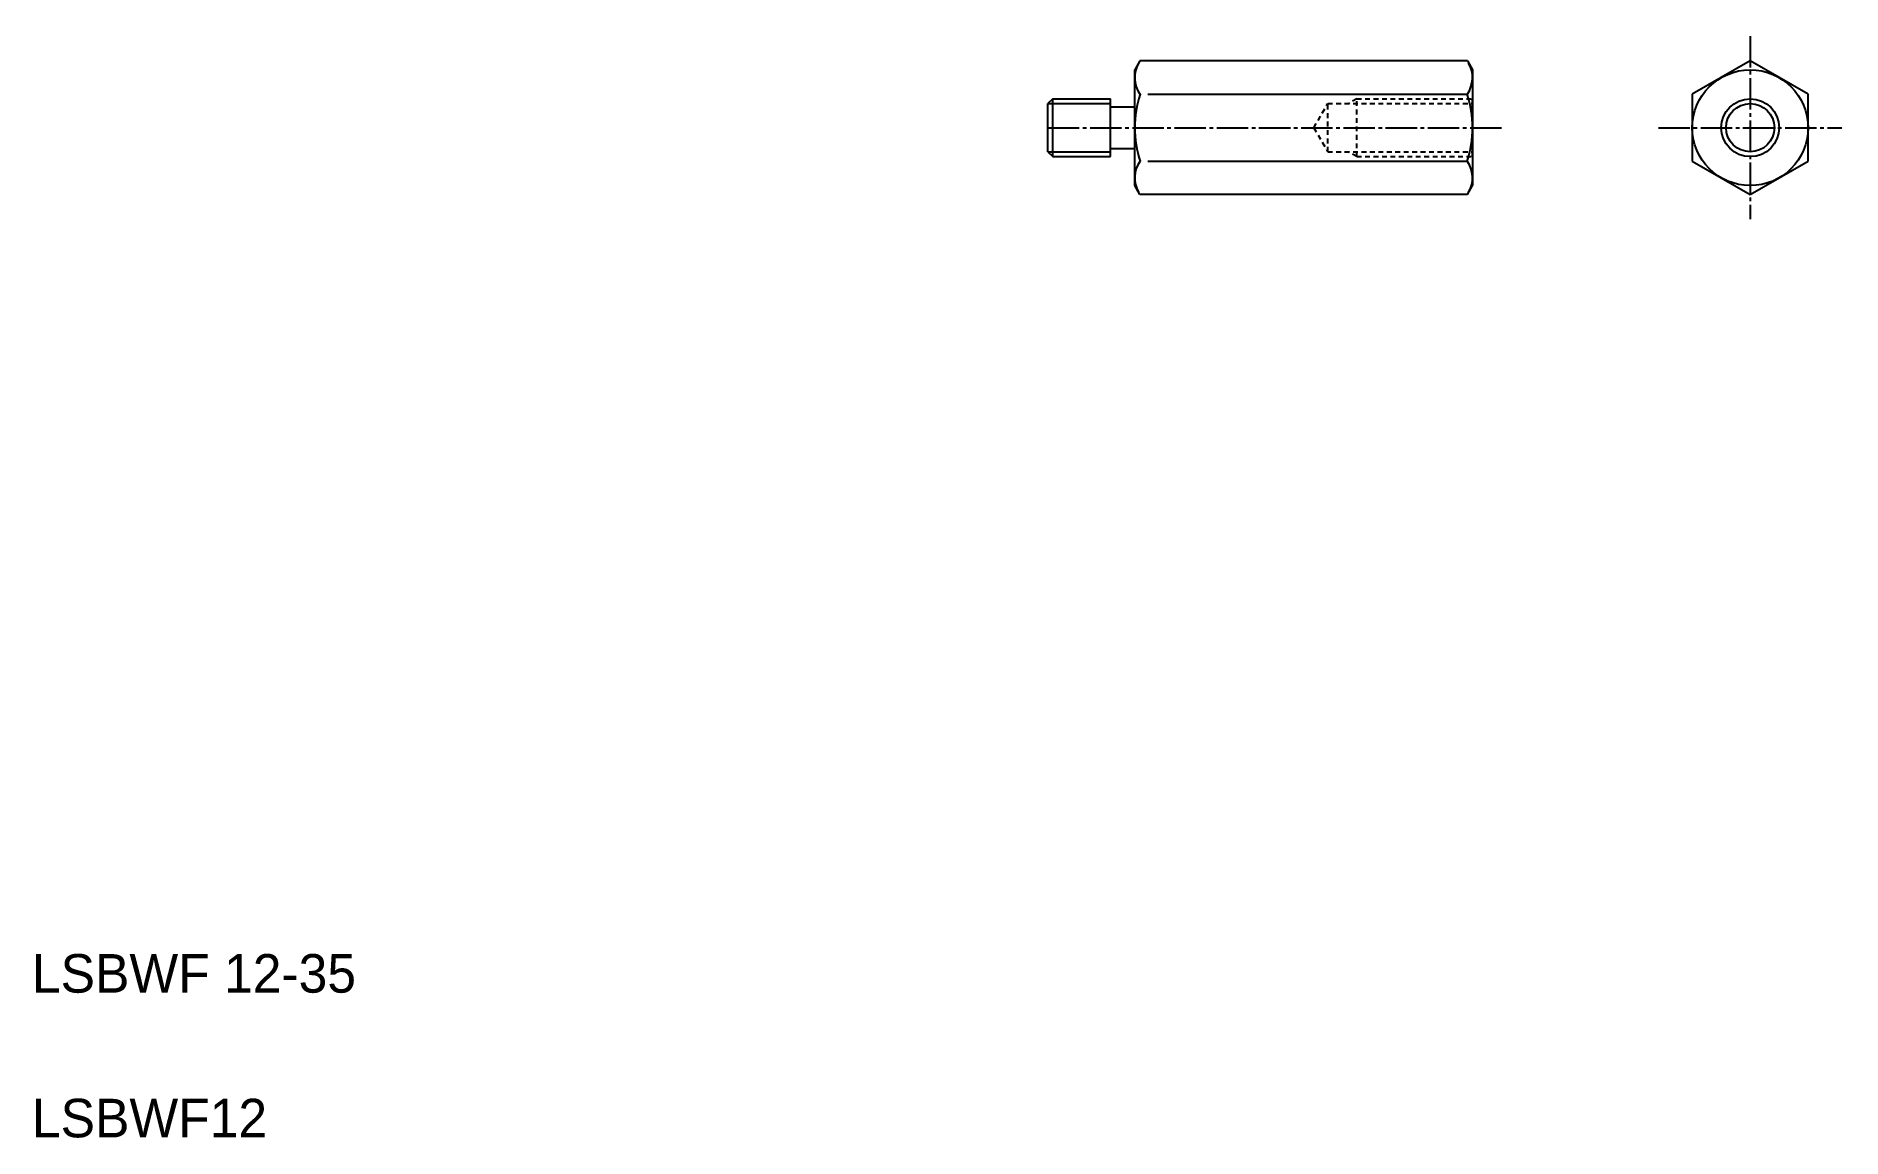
# Model space of a CAD drawing. Extents: x 10 to 198, y 10 to 124.
import ezdxf

# ---------------------------------------------------------------- set-up
doc = ezdxf.new("R2010")
doc.units = 0
doc.header["$LTSCALE"] = 0.25
doc.linetypes.add('CENTER', pattern=[17.5, 13, -1.5, 1.5, -1.5])
doc.linetypes.add('DASHED', pattern=[3.5, 2, -1.5])
doc.layers.get('0').update_dxf_attribs({"linetype": 'CONTINUOUS'})
doc.layers.add('CENTER', color=1, linetype='CENTER')

msp = doc.modelspace()

# ---------------------------------------------------------------- linework, layer by layer
at = {"linetype": 'CONTINUOUS'}
for p, q in [((124.83, 121.59), (124.29, 120.67)), ((124.29, 108.67), (124.29, 120.67)), ((158.76, 121.59), (159.29, 120.67)), ((159.29, 120.67), (159.29, 108.67)), ((125.63, 118.13), (158.74, 118.13)), ((115.79, 117.67), (115.29, 117.17)), ((115.29, 112.17), (115.29, 117.17)), ((115.79, 111.67), (115.79, 117.67)), ((115.79, 117.67), (121.79, 117.67)), ((121.79, 111.67), (121.79, 117.67)), ((121.79, 116.82), (124.29, 116.82)), ((124.29, 112.52), (124.29, 116.82)), ((121.79, 112.52), (124.29, 112.52)), ((115.29, 112.17), (115.79, 111.67)), ((115.79, 111.67), (121.79, 111.67)), ((125.63, 111.2), (158.74, 111.2)), ((124.83, 107.74), (124.29, 108.67)), ((158.76, 107.74), (159.29, 108.67))]:
    msp.add_line(p, q, dxfattribs=at)
for p, q in [((158.76, 121.59), (124.83, 121.59)), ((188.07, 121.59), (182.07, 118.13)), ((194.07, 118.13), (188.07, 121.59)), ((182.07, 118.13), (182.07, 111.2)), ((194.07, 111.2), (194.07, 118.13)), ((159.29, 111.67), (159.29, 117.67)), ((124.29, 114.67), (124.29, 114.67)), ((124.29, 111.67), (124.29, 111.67)), ((182.07, 111.2), (188.07, 107.74)), ((188.07, 107.74), (194.07, 111.2)), ((158.76, 107.74), (124.83, 107.74))]:
    msp.add_line(p, q)
at = {"color": 3, "linetype": 'CONTINUOUS'}
for p, q in [((115.29, 117.17), (121.79, 117.17)), ((115.29, 112.17), (121.79, 112.17))]:
    msp.add_line(p, q, dxfattribs=at)
at = {"color": 3, "linetype": 'DASHED'}
for p, q in [((142.85, 114.67), (144.29, 117.17)), ((144.29, 117.17), (159.29, 117.17)), ((144.29, 112.17), (144.29, 117.17)), ((147.29, 117.67), (146.43, 117.17)), ((147.29, 117.67), (159.29, 117.67)), ((147.29, 111.67), (147.29, 117.67)), ((142.85, 114.67), (144.29, 112.17)), ((144.29, 112.17), (159.29, 112.17)), ((147.29, 111.67), (146.43, 112.17)), ((147.29, 111.67), (159.29, 111.67))]:
    msp.add_line(p, q, dxfattribs=at)
msp.add_circle((188.07, 114.67), 6)
at = {"color": 3, "linetype": 'CONTINUOUS'}
msp.add_circle((188.07, 114.67), 3, dxfattribs=at)
at = {"linetype": 'CONTINUOUS'}
msp.add_circle((188.07, 114.67), 2.5, dxfattribs=at)
for centre, radius, start, end in [((127.29, 119.86), 3, 150, 215.2644), ((156.29, 119.86), 3, 324.7356, 30), ((135.47, 114.67), 11.17, 161.9403, 180), ((148.12, 114.67), 11.17, 0, 18.0597), ((135.47, 114.67), 11.17, 180, 198.0597), ((148.12, 114.67), 11.17, 341.9403, 0), ((127.29, 109.47), 3, 144.7356, 210), ((156.29, 109.47), 3, 330, 35.2644)]:
    msp.add_arc(centre, radius, start, end, dxfattribs=at)
at = {"layer": 'CENTER', "color": 1, "linetype": 'CENTER'}
for p, q in [((188.07, 124.17), (188.07, 105.17)), ((115.29, 114.67), (162.29, 114.67)), ((178.57, 114.67), (197.57, 114.67))]:
    msp.add_line(p, q, dxfattribs=at)

# ---------------------------------------------------------------- texts
for s, p in [('LSBWF 12-35', (10, 25)), ('LSBWF12', (10, 10))]:
    msp.add_text(s, height=4).set_placement(p)

doc.saveas('drawing.dxf')
